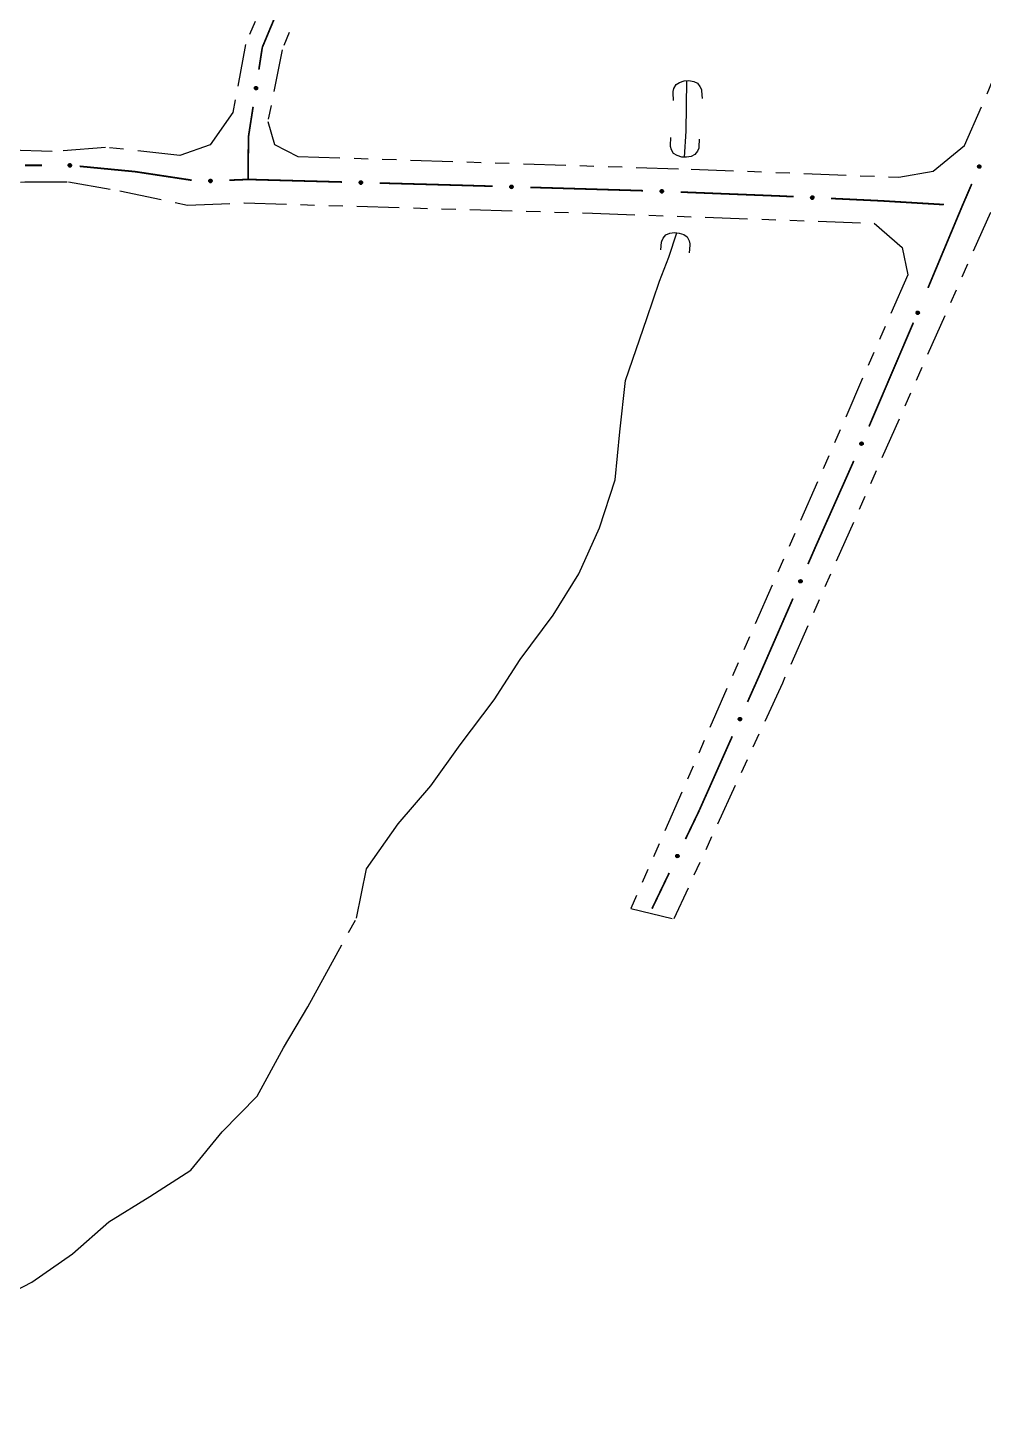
# Model space of a CAD drawing. Extents: x 203665 to 205970, y 4870865 to 4873745.
# Drawn here: x 203977.3 to 204078.9, y 4872263.5 to 4872410 of the extents above; entities that cross this region are included whole.
import ezdxf

# ---------------------------------------------------------------- set-up
doc = ezdxf.new("R2010")
doc.units = 0
doc.header["$LTSCALE"] = 1.5
doc.header["$MEASUREMENT"] = 0
doc.linetypes.add('TRACO_13', pattern=[8, 5, -1, 1, -1])
doc.linetypes.add('TRACO_25', pattern=[8, 3, -1, 1, -1, 1, -1])
for name, color, linetype in [('HD-CURSO-INTER', 170, 'CONTINUOUS'), ('SV-EIXO-RUA-N-PAV', 6, 'CONTINUOUS'), ('SV-PONTE-BUEIRO', 251, 'CONTINUOUS'), ('SV-RUA-NAO-PAV', 7, 'CONTINUOUS')]:
    doc.layers.add(name, color=color, linetype=linetype)

# ---------------------------------------------------------------- blocks, each defined once
blk = doc.blocks.new('COD119', base_point=(204046.339424, 4872388.196436))
at = {"layer": 'SV-PONTE-BUEIRO'}
blk.add_lwpolyline([(204044.829424, 4872386.196436), (204044.829424, 4872387.029769), (204044.829424, 4872387.154769), (204044.955258, 4872387.488102), (204045.206924, 4872387.863102), (204045.584424, 4872388.071436), (204046.087758, 4872388.196436), (204046.591091, 4872388.196436), (204047.094424, 4872388.071436), (204047.471924, 4872387.863102), (204047.723591, 4872387.488102), (204047.849424, 4872387.154769), (204047.849424, 4872387.029769), (204047.849424, 4872386.196436)], dxfattribs=at)

msp = doc.modelspace()

# ---------------------------------------------------------------- linework, layer by layer
at = {"layer": 'HD-CURSO-INTER', "linetype": 'TRACO_13'}
for points in [[(204047.363198, 4872404.348313, 6.159966), (204047.305257, 4872398.97767, 5.861793), (204047.106318, 4872396.227352, 5.732584)], [(203972.886031, 4872274.14768, 2.939699), (203977.774879, 4872276.647649, 2.939699), (203982.093554, 4872279.657718, 2.939699), (203985.952098, 4872283.057866, 2.939699), (203990.320889, 4872285.757894, 2.939699), (203994.669643, 4872288.557936, 2.939699), (203998.007944, 4872292.648203, 2.939699), (204001.726351, 4872296.418404, 2.999333), (204004.524275, 4872301.548833, 3.009272), (204007.112494, 4872305.929185, 3.049029), (204012.288688, 4872315.329966, 3.188176), (204013.366634, 4872320.580526, 3.188176), (204016.704662, 4872325.380878, 3.188176), (204020.172984, 4872329.401127, 3.188176), (204023.321189, 4872333.761438, 3.188176), (204026.929207, 4872338.561772, 3.188176), (204029.667462, 4872342.8321, 3.188176), (204033.17551, 4872347.562432, 3.217993), (204035.923719, 4872351.952775, 3.287567), (204038.111767, 4872356.823213, 3.317384), (204039.779739, 4872361.943717, 3.625496), (204040.257771, 4872367.034298, 3.814339), (204040.885655, 4872372.494914, 4.062817), (204043.156995, 4872379.08204, 4.301355), (204044.474824, 4872383.035525, 4.619406), (204045.482575, 4872385.593662, 5.156117), (204046.339424, 4872388.196436, 5.424473)]]:
    msp.add_polyline3d(points, dxfattribs=at)
at = {"layer": 'SV-EIXO-RUA-N-PAV', "const_width": 0.18}
for points in [[(204005.985293, 4872416.765796), (204002.51333, 4872408.462455)], [(204002.279052, 4872407.90217), (204001.912721, 4872405.537673)], [(204002.51333, 4872408.462455), (204002.279052, 4872407.90217)], [(204001.300309, 4872401.584832), (204000.841, 4872398.620201)], [(204000.841, 4872398.620201), (204000.803915, 4872398.380833)], [(204000.803915, 4872398.380833), (204000.778974, 4872394.623139)], [(203977.043702, 4872395.361795), (203978.879376, 4872395.361399)], [(203982.874496, 4872395.260379), (203987.851253, 4872394.778832)], [(203987.851253, 4872394.778832), (203988.778047, 4872394.689157)], [(203988.778047, 4872394.689157), (203994.778441, 4872393.780006)], [(204000.778974, 4872394.623139), (204000.773921, 4872393.861855)], [(203998.766497, 4872393.78156), (204000.764899, 4872393.861497)], [(204000.764899, 4872393.861497), (204000.773921, 4872393.861855)], [(204000.773921, 4872393.861855), (204010.761127, 4872393.587606)], [(204014.75962, 4872393.477807), (204022.756605, 4872393.258208)], [(204022.756605, 4872393.258208), (204023.369598, 4872393.241379)], [(204023.369598, 4872393.241379), (204026.754881, 4872393.140826)], [(204030.753118, 4872393.022066), (204042.747828, 4872392.665785)], [(204077.680657, 4872393.390977), (204076.888156, 4872391.554693)], [(204046.745189, 4872392.52185), (204056.737262, 4872392.123757)], [(204056.737262, 4872392.123757), (204057.237259, 4872392.103839)], [(204057.237259, 4872392.103839), (204058.735168, 4872392.03251)], [(204062.73064, 4872391.842249), (204067.724981, 4872391.604422)], [(204067.724981, 4872391.604422), (204068.095594, 4872391.586776)], [(204068.095594, 4872391.586776), (204074.712566, 4872391.188162)], [(204076.888156, 4872391.554693), (204076.678848, 4872391.069712)], [(204076.678848, 4872391.069712), (204073.024577, 4872382.331238)], [(204071.473244, 4872378.644346), (204066.758355, 4872367.60941)], [(204065.141752, 4872363.950723), (204061.478956, 4872355.729779)], [(204061.176024, 4872355.049865), (204060.273413, 4872352.982676)], [(204061.478956, 4872355.729779), (204061.176024, 4872355.049865)], [(204058.672795, 4872349.316885), (204055.471558, 4872341.985304)], [(204055.214431, 4872341.396422), (204053.849259, 4872338.329071)], [(204055.471558, 4872341.985304), (204055.214431, 4872341.396422)], [(204052.22281, 4872334.674668), (204048.969912, 4872327.365862)], [(204048.71179, 4872326.785898), (204047.25301, 4872323.753331)], [(204048.969912, 4872327.365862), (204048.71179, 4872326.785898)], [(204045.519046, 4872320.1487), (204043.785081, 4872316.544068)], [(204043.785081, 4872316.544068), (204043.692586, 4872316.351786)]]:
    msp.add_lwpolyline(points, dxfattribs=at)
at = {"layer": 'SV-EIXO-RUA-N-PAV'}
for points in [[(204001.737296, 4872403.686385), (204001.766733, 4872403.647328), (204001.784046, 4872403.60774), (204001.788983, 4872403.570566), (204001.78478, 4872403.536579), (204001.776564, 4872403.502293), (204001.760654, 4872403.469552), (204001.734946, 4872403.437126), (204001.695973, 4872403.407322), (204001.654254, 4872403.392251), (204001.618068, 4872403.385461), (204001.582376, 4872403.387804), (204001.549202, 4872403.396343), (204001.51574, 4872403.413994), (204001.483133, 4872403.440368), (204001.454112, 4872403.480281), (204001.437405, 4872403.519208), (204001.433574, 4872403.55529), (204001.436156, 4872403.591158), (204001.444964, 4872403.626061), (204001.460767, 4872403.658109), (204001.487379, 4872403.690891), (204001.527154, 4872403.719013), (204001.565789, 4872403.73612), (204001.601807, 4872403.740456), (204001.637062, 4872403.737119), (204001.671551, 4872403.729297), (204001.705128, 4872403.714674), (204001.737296, 4872403.686385)], [(203981.697326, 4872395.484876), (203981.734635, 4872395.5165), (203981.773167, 4872395.53605), (203981.809998, 4872395.543105), (203981.84417, 4872395.540854), (203981.87887, 4872395.534613), (203981.912467, 4872395.520602), (203981.946311, 4872395.496792), (203981.978297, 4872395.459588), (203981.99573, 4872395.4188), (203982.004579, 4872395.383061), (203982.004283, 4872395.347294), (203981.997655, 4872395.313686), (203981.981948, 4872395.279268), (203981.957483, 4872395.245206), (203981.919295, 4872395.213949), (203981.881388, 4872395.195042), (203981.845585, 4872395.189153), (203981.809628, 4872395.189678), (203981.774278, 4872395.196474), (203981.741378, 4872395.210417), (203981.707127, 4872395.235111), (203981.676776, 4872395.273211), (203981.657486, 4872395.310804), (203981.651096, 4872395.346515), (203981.65241, 4872395.381903), (203981.658247, 4872395.416783), (203981.670925, 4872395.451142), (203981.697326, 4872395.484876)], [(204078.631162, 4872395.315562), (204078.649853, 4872395.270366), (204078.656675, 4872395.2277), (204078.652123, 4872395.190477), (204078.639523, 4872395.158633), (204078.622964, 4872395.127506), (204078.599345, 4872395.099808), (204078.566321, 4872395.074873), (204078.521115, 4872395.055805), (204078.476949, 4872395.051689), (204078.440217, 4872395.054199), (204078.406255, 4872395.065426), (204078.376287, 4872395.082019), (204078.348327, 4872395.107504), (204078.323384, 4872395.141217), (204078.305311, 4872395.187138), (204078.29891, 4872395.229012), (204078.304258, 4872395.264901), (204078.315761, 4872395.298972), (204078.333047, 4872395.330547), (204078.356389, 4872395.357602), (204078.390378, 4872395.382655), (204078.435938, 4872395.399893), (204078.477629, 4872395.406754), (204078.513583, 4872395.401911), (204078.546872, 4872395.389831), (204078.578293, 4872395.373602), (204078.607125, 4872395.351019), (204078.631162, 4872395.315562)], [(203996.62013, 4872393.805873), (203996.652791, 4872393.842277), (203996.688306, 4872393.866886), (203996.723834, 4872393.878886), (203996.757995, 4872393.881303), (203996.793222, 4872393.87984), (203996.828412, 4872393.870529), (203996.86518, 4872393.851544), (203996.901929, 4872393.819036), (203996.924747, 4872393.780998), (203996.938375, 4872393.746795), (203996.942947, 4872393.71132), (203996.940952, 4872393.677123), (203996.930072, 4872393.640889), (203996.910468, 4872393.603816), (203996.876886, 4872393.567655), (203996.841903, 4872393.543767), (203996.807233, 4872393.533063), (203996.771539, 4872393.528693), (203996.735593, 4872393.530618), (203996.701103, 4872393.539957), (203996.663811, 4872393.559762), (203996.628559, 4872393.59338), (203996.604336, 4872393.627999), (203996.593148, 4872393.66251), (203996.589637, 4872393.697748), (203996.590675, 4872393.733097), (203996.598562, 4872393.768861), (203996.62013, 4872393.805873)], [(204012.619769, 4872393.646689), (204012.654809, 4872393.68081), (204012.691901, 4872393.70297), (204012.728157, 4872393.712549), (204012.762403, 4872393.712659), (204012.797451, 4872393.708825), (204012.831934, 4872393.697164), (204012.86734, 4872393.675744), (204012.901814, 4872393.640835), (204012.922018, 4872393.601345), (204012.93331, 4872393.566302), (204012.935481, 4872393.530599), (204012.931187, 4872393.496614), (204012.917889, 4872393.461196), (204012.895832, 4872393.425528), (204012.85989, 4872393.391712), (204012.823377, 4872393.370236), (204012.788065, 4872393.361892), (204012.752157, 4872393.359937), (204012.716423, 4872393.36428), (204012.68264, 4872393.375921), (204012.646768, 4872393.398194), (204012.613861, 4872393.434111), (204012.592026, 4872393.470284), (204012.583189, 4872393.50547), (204012.58206, 4872393.540864), (204012.585477, 4872393.576064), (204012.595756, 4872393.611215), (204012.619769, 4872393.646689)], [(204028.613651, 4872393.195744), (204028.648767, 4872393.229786), (204028.685909, 4872393.251863), (204028.722187, 4872393.26136), (204028.756433, 4872393.261393), (204028.791472, 4872393.257481), (204028.825929, 4872393.245743), (204028.861286, 4872393.224244), (204028.895682, 4872393.189257), (204028.915797, 4872393.149722), (204028.927011, 4872393.114654), (204028.929102, 4872393.078946), (204028.924731, 4872393.044971), (204028.911355, 4872393.009583), (204028.889217, 4872392.973964), (204028.8532, 4872392.940229), (204028.816639, 4872392.918835), (204028.781308, 4872392.91057), (204028.745396, 4872392.908695), (204028.709672, 4872392.913118), (204028.675915, 4872392.924835), (204028.640093, 4872392.947189), (204028.607267, 4872392.983179), (204028.585513, 4872393.019401), (204028.576754, 4872393.054607), (204028.575705, 4872393.090004), (204028.579201, 4872393.125195), (204028.589558, 4872393.160323), (204028.613651, 4872393.195744)], [(204044.60759, 4872392.717181), (204044.643049, 4872392.750866), (204044.680412, 4872392.772566), (204044.716785, 4872392.781695), (204044.751029, 4872392.781382), (204044.786027, 4872392.777115), (204044.820363, 4872392.765029), (204044.855501, 4872392.743173), (204044.889542, 4872392.70784), (204044.909255, 4872392.668103), (204044.920113, 4872392.632923), (204044.921843, 4872392.597196), (204044.917128, 4872392.563267), (204044.903394, 4872392.528016), (204044.880897, 4872392.492623), (204044.84454, 4872392.459254), (204044.807764, 4872392.438231), (204044.772351, 4872392.430325), (204044.736422, 4872392.428814), (204044.700745, 4872392.433598), (204044.667108, 4872392.445657), (204044.631514, 4872392.468372), (204044.599054, 4872392.504693), (204044.577668, 4872392.541133), (204044.569266, 4872392.576425), (204044.568575, 4872392.611831), (204044.572428, 4872392.646985), (204044.58314, 4872392.682007), (204044.60759, 4872392.717181)], [(204060.594622, 4872392.05417), (204060.630342, 4872392.087578), (204060.667873, 4872392.108987), (204060.704315, 4872392.117834), (204060.738556, 4872392.117255), (204060.77352, 4872392.112717), (204060.807761, 4872392.100364), (204060.842728, 4872392.078236), (204060.876493, 4872392.042639), (204060.895898, 4872392.002751), (204060.906482, 4872391.967488), (204060.907934, 4872391.931748), (204060.902956, 4872391.897857), (204060.888949, 4872391.862713), (204060.866178, 4872391.827496), (204060.829563, 4872391.794411), (204060.792625, 4872391.773674), (204060.757151, 4872391.766043), (204060.721212, 4872391.764811), (204060.685573, 4872391.769872), (204060.652031, 4872391.782191), (204060.616614, 4872391.805182), (204060.584437, 4872391.841754), (204060.563334, 4872391.878359), (204060.555207, 4872391.913715), (204060.554791, 4872391.949125), (204060.558916, 4872391.984249), (204060.5699, 4872392.019186), (204060.594622, 4872392.05417)], [(204072.079545, 4872379.783189), (204072.0984, 4872379.738061), (204072.105377, 4872379.69542), (204072.10096, 4872379.658181), (204072.088477, 4872379.626291), (204072.072031, 4872379.595105), (204072.048513, 4872379.567321), (204072.01558, 4872379.542265), (204071.970443, 4872379.523033), (204071.926292, 4872379.518756), (204071.889551, 4872379.521133), (204071.855549, 4872379.532236), (204071.825521, 4872379.54872), (204071.797468, 4872379.574103), (204071.772403, 4872379.607726), (204071.754163, 4872379.65358), (204071.747609, 4872379.695431), (204071.752827, 4872379.731338), (204071.764205, 4872379.765451), (204071.781377, 4872379.797089), (204071.80462, 4872379.824229), (204071.838518, 4872379.849405), (204071.884015, 4872379.866809), (204071.925681, 4872379.873822), (204071.961652, 4872379.869109), (204071.994984, 4872379.857151), (204072.026465, 4872379.841036), (204072.055378, 4872379.818558), (204072.079545, 4872379.783189)], [(204066.114734, 4872365.864042), (204066.132894, 4872365.81863), (204066.139216, 4872365.775888), (204066.134228, 4872365.73872), (204066.121256, 4872365.707026), (204066.104334, 4872365.676096), (204066.080392, 4872365.648676), (204066.047078, 4872365.624129), (204066.001652, 4872365.605592), (204065.95744, 4872365.601994), (204065.92074, 4872365.604934), (204065.886912, 4872365.616558), (204065.857141, 4872365.633501), (204065.829481, 4872365.659312), (204065.804935, 4872365.693315), (204065.787401, 4872365.739444), (204065.78149, 4872365.78139), (204065.787259, 4872365.817214), (204065.799159, 4872365.851148), (204065.816814, 4872365.882518), (204065.840471, 4872365.909298), (204065.874752, 4872365.933951), (204065.92051, 4872365.950654), (204065.96228, 4872365.957027), (204065.998174, 4872365.951763), (204066.031319, 4872365.939294), (204066.062548, 4872365.922698), (204066.091113, 4872365.899779), (204066.114734, 4872365.864042)], [(204059.631482, 4872351.237407), (204059.64998, 4872351.192132), (204059.656621, 4872351.149438), (204059.65191, 4872351.112234), (204059.639175, 4872351.080444), (204059.622483, 4872351.049388), (204059.598747, 4872351.021791), (204059.565617, 4872350.996996), (204059.52033, 4872350.978121), (204059.476147, 4872350.974193), (204059.439426, 4872350.97686), (204059.405512, 4872350.98823), (204059.375615, 4872351.004951), (204059.347764, 4872351.030555), (204059.322964, 4872351.064374), (204059.305087, 4872351.110371), (204059.298864, 4872351.152273), (204059.304365, 4872351.188138), (204059.316012, 4872351.22216), (204059.333433, 4872351.253661), (204059.356889, 4872351.280617), (204059.390985, 4872351.305524), (204059.436618, 4872351.322568), (204059.478338, 4872351.329252), (204059.514271, 4872351.324256), (204059.547508, 4872351.312035), (204059.57886, 4872351.295672), (204059.607595, 4872351.272966), (204059.631482, 4872351.237407)], [(204053.195026, 4872336.588376), (204053.213205, 4872336.542972), (204053.219544, 4872336.500232), (204053.214571, 4872336.463062), (204053.201611, 4872336.431363), (204053.184701, 4872336.400426), (204053.16077, 4872336.372997), (204053.127466, 4872336.348436), (204053.082048, 4872336.329881), (204053.037837, 4872336.326265), (204053.001136, 4872336.329191), (204052.967304, 4872336.340801), (204052.937525, 4872336.357732), (204052.909855, 4872336.383532), (204052.885296, 4872336.417525), (204052.867743, 4872336.463647), (204052.861816, 4872336.505591), (204052.86757, 4872336.541417), (204052.879457, 4872336.575356), (204052.8971, 4872336.606733), (204052.920746, 4872336.633523), (204052.955016, 4872336.658189), (204053.000768, 4872336.67491), (204053.042535, 4872336.6813), (204053.078432, 4872336.67605), (204053.111581, 4872336.663595), (204053.142817, 4872336.647011), (204053.171391, 4872336.624103), (204053.195026, 4872336.588376)], [(204046.547512, 4872322.032775), (204046.564338, 4872321.986852), (204046.569408, 4872321.943943), (204046.563337, 4872321.906938), (204046.549444, 4872321.875636), (204046.531625, 4872321.845213), (204046.506893, 4872321.818505), (204046.472876, 4872321.794941), (204046.426927, 4872321.777739), (204046.38263, 4872321.775434), (204046.346031, 4872321.779446), (204046.312558, 4872321.792053), (204046.283294, 4872321.809858), (204046.2564, 4872321.836466), (204046.232857, 4872321.871172), (204046.216678, 4872321.917794), (204046.211996, 4872321.959895), (204046.218809, 4872321.995534), (204046.231696, 4872322.029106), (204046.25026, 4872322.059947), (204046.274689, 4872322.086025), (204046.309675, 4872322.109666), (204046.355902, 4872322.125025), (204046.39784, 4872322.130174), (204046.433565, 4872322.123864), (204046.466332, 4872322.110432), (204046.497062, 4872322.092931), (204046.524946, 4872322.069187), (204046.547512, 4872322.032775)]]:
    msp.add_lwpolyline(points, close=True, dxfattribs=at)
for points in [[(204001.444964, 4872403.626061), (204001.437405, 4872403.519208)], [(204001.452829, 4872403.637699), (204001.446258, 4872403.50616)], [(204001.460767, 4872403.658109), (204001.454112, 4872403.480281)], [(204001.475581, 4872403.668694), (204001.469352, 4872403.468062)], [(204001.487379, 4872403.690891), (204001.483133, 4872403.440368)], [(204001.508191, 4872403.700923), (204001.499397, 4872403.430268)], [(204001.527154, 4872403.719013), (204001.51574, 4872403.413994)], [(204001.545149, 4872403.725575), (204001.532159, 4872403.410003)], [(204001.565789, 4872403.73612), (204001.549202, 4872403.396343)], [(204001.582506, 4872403.734976), (204001.565755, 4872403.395132)], [(204001.601807, 4872403.740456), (204001.582376, 4872403.387804)], [(204001.61861, 4872403.736287), (204001.597909, 4872403.38877)], [(204001.637062, 4872403.737119), (204001.618068, 4872403.385461)], [(204001.654809, 4872403.729297), (204001.638685, 4872403.393499)], [(204001.671551, 4872403.729297), (204001.654254, 4872403.392251)], [(204001.687475, 4872403.717332), (204001.676251, 4872403.404249)], [(204001.705128, 4872403.714674), (204001.695973, 4872403.407322)], [(204001.719306, 4872403.699974), (204001.71414, 4872403.425995)], [(204001.737296, 4872403.686385), (204001.734946, 4872403.437126)], [(204001.752466, 4872403.664459), (204001.748516, 4872403.460712)], [(204001.766733, 4872403.647328), (204001.760654, 4872403.469552)], [(204001.7767, 4872403.624803), (204001.768989, 4872403.494822)], [(204001.784046, 4872403.60774), (204001.776564, 4872403.502293)], [(203981.651096, 4872395.346515), (203982.004283, 4872395.347294)], [(203981.65241, 4872395.381903), (203982.004579, 4872395.383061)], [(203981.654297, 4872395.363529), (203982.002429, 4872395.362746)], [(203981.657486, 4872395.310804), (203981.997655, 4872395.313686)], [(203981.657672, 4872395.32756), (203981.997917, 4872395.330281)], [(203981.658247, 4872395.416783), (203981.99573, 4872395.4188)], [(203981.659204, 4872395.400069), (203981.995375, 4872395.403184)], [(203981.669195, 4872395.290801), (203981.984993, 4872395.295888)], [(203981.66928, 4872395.433366), (203981.982493, 4872395.440074)], [(203981.670925, 4872395.451142), (203981.978297, 4872395.459588)], [(203981.676776, 4872395.273211), (203981.981948, 4872395.279268)], [(203981.684789, 4872395.466138), (203981.958615, 4872395.476657)], [(203981.695921, 4872395.255314), (203981.966636, 4872395.262021)], [(203981.697326, 4872395.484876), (203981.946311, 4872395.496792)], [(203981.707127, 4872395.235111), (203981.957483, 4872395.245206)], [(203981.718349, 4872395.501276), (203981.921988, 4872395.50899)], [(203981.729963, 4872395.224602), (203981.930623, 4872395.229863)], [(203981.734635, 4872395.5165), (203981.912467, 4872395.520602)], [(203981.741378, 4872395.210417), (203981.919295, 4872395.213949)], [(203981.756553, 4872395.527739), (203981.886762, 4872395.527478)], [(203981.762209, 4872395.20366), (203981.893909, 4872395.204626)], [(203981.773167, 4872395.53605), (203981.87887, 4872395.534613)], [(203981.774278, 4872395.196474), (203981.881388, 4872395.195042)], [(204078.333047, 4872395.330547), (204078.29891, 4872395.229012)], [(204078.343582, 4872395.339838), (204078.304203, 4872395.21416)], [(204078.356389, 4872395.357602), (204078.305311, 4872395.187138)], [(204078.373386, 4872395.36413), (204078.316995, 4872395.171485)], [(204078.390378, 4872395.382655), (204078.323384, 4872395.141217)], [(204078.413041, 4872395.387142), (204078.336592, 4872395.127359)], [(204078.435938, 4872395.399893), (204078.348327, 4872395.107504)], [(204078.455004, 4872395.401727), (204078.363218, 4872395.09952)], [(204078.477629, 4872395.406754), (204078.376287, 4872395.082019)], [(204078.493525, 4872395.401451), (204078.392007, 4872395.076692)], [(204078.513583, 4872395.401911), (204078.406255, 4872395.065426)], [(204078.528802, 4872395.393657), (204078.421534, 4872395.062462)], [(204078.546872, 4872395.389831), (204078.440217, 4872395.054199)], [(204078.562088, 4872395.377805), (204078.462191, 4872395.056805)], [(204078.578293, 4872395.373602), (204078.476949, 4872395.051689)], [(204078.590705, 4872395.358024), (204078.501253, 4872395.057781)], [(204078.607125, 4872395.351019), (204078.521115, 4872395.055805)], [(204078.617159, 4872395.333231), (204078.543388, 4872395.06932)], [(204078.631162, 4872395.315562), (204078.566321, 4872395.074873)], [(204078.640343, 4872395.290529), (204078.585377, 4872395.094297)], [(204078.649853, 4872395.270366), (204078.599345, 4872395.099808)], [(204078.653847, 4872395.246061), (204078.613757, 4872395.122176)], [(204078.656675, 4872395.2277), (204078.622964, 4872395.127506)], [(203996.589637, 4872393.697748), (203996.938375, 4872393.746795)], [(203996.590675, 4872393.733097), (203996.924747, 4872393.780998)], [(203996.593148, 4872393.66251), (203996.942947, 4872393.71132)], [(203996.593897, 4872393.716669), (203996.926519, 4872393.76548)], [(203996.594006, 4872393.679801), (203996.939008, 4872393.726376)], [(203996.598562, 4872393.768861), (203996.901929, 4872393.819036)], [(203996.59935, 4872393.751027), (203996.90874, 4872393.800274)], [(203996.602241, 4872393.644625), (203996.938954, 4872393.6936)], [(203996.604336, 4872393.627999), (203996.940952, 4872393.677123)], [(203996.610258, 4872393.785604), (203996.880108, 4872393.83327)], [(203996.618657, 4872393.609776), (203996.930828, 4872393.657769)], [(203996.62013, 4872393.805873), (203996.86518, 4872393.851544)], [(203996.628559, 4872393.59338), (203996.930072, 4872393.640889)], [(203996.638726, 4872393.82498), (203996.839423, 4872393.86032)], [(203996.649961, 4872393.578253), (203996.917248, 4872393.621719)], [(203996.652791, 4872393.842277), (203996.828412, 4872393.870529)], [(203996.663811, 4872393.559762), (203996.910468, 4872393.603816)], [(203996.672976, 4872393.856393), (203996.802011, 4872393.873845)], [(203996.687864, 4872393.552457), (203996.885944, 4872393.584961)], [(203996.688306, 4872393.866886), (203996.793222, 4872393.87984)], [(203996.701103, 4872393.539957), (203996.876886, 4872393.567655)], [(203996.722659, 4872393.536096), (203996.853003, 4872393.554966)], [(203996.735593, 4872393.530618), (203996.841903, 4872393.543767)], [(204012.58206, 4872393.540864), (204012.93331, 4872393.566302)], [(204012.583189, 4872393.50547), (204012.935481, 4872393.530599)], [(204012.585209, 4872393.522665), (204012.932566, 4872393.545887)], [(204012.585477, 4872393.576064), (204012.922018, 4872393.601345)], [(204012.587584, 4872393.559455), (204012.92274, 4872393.585743)], [(204012.591055, 4872393.487013), (204012.930303, 4872393.513188)], [(204012.592026, 4872393.470284), (204012.931187, 4872393.496614)], [(204012.595341, 4872393.593368), (204012.907346, 4872393.621657)], [(204012.595756, 4872393.611215), (204012.901814, 4872393.640835)], [(204012.605086, 4872393.451137), (204012.919781, 4872393.477986)], [(204012.608553, 4872393.627131), (204012.881002, 4872393.656506)], [(204012.613861, 4872393.434111), (204012.917889, 4872393.461196)], [(204012.619769, 4872393.646689), (204012.86734, 4872393.675744)], [(204012.634195, 4872393.417577), (204012.903803, 4872393.442934)], [(204012.63961, 4872393.6645), (204012.842233, 4872393.686236)], [(204012.646768, 4872393.398194), (204012.895832, 4872393.425528)], [(204012.654809, 4872393.68081), (204012.831934, 4872393.697164)], [(204012.670274, 4872393.389285), (204012.870093, 4872393.408369)], [(204012.675899, 4872393.693534), (204012.805816, 4872393.702252)], [(204012.68264, 4872393.375921), (204012.85989, 4872393.391712)], [(204012.691901, 4872393.70297), (204012.797451, 4872393.708825)], [(204012.703887, 4872393.370617), (204012.835207, 4872393.380661)], [(204012.716423, 4872393.36428), (204012.823377, 4872393.370236)], [(204028.575705, 4872393.090004), (204028.927011, 4872393.114654)], [(204028.576754, 4872393.054607), (204028.929102, 4872393.078946)], [(204028.578813, 4872393.071797), (204028.926221, 4872393.094241)], [(204028.579201, 4872393.125195), (204028.915797, 4872393.149722)], [(204028.581271, 4872393.108582), (204028.916485, 4872393.134118)], [(204028.584579, 4872393.036132), (204028.923885, 4872393.061547)], [(204028.585513, 4872393.019401), (204028.924731, 4872393.044971)], [(204028.589103, 4872393.142477), (204028.901171, 4872393.170066)], [(204028.589558, 4872393.160323), (204028.895682, 4872393.189257)], [(204028.598529, 4872393.000225), (204028.913284, 4872393.026369)], [(204028.602392, 4872393.176211), (204028.874906, 4872393.204975)], [(204028.607267, 4872392.983179), (204028.911355, 4872393.009583)], [(204028.613651, 4872393.195744), (204028.861286, 4872393.224244)], [(204028.627563, 4872392.966599), (204028.897228, 4872392.991352)], [(204028.633532, 4872393.213509), (204028.836203, 4872393.234792)], [(204028.640093, 4872392.947189), (204028.889217, 4872392.973964)], [(204028.648767, 4872393.229786), (204028.825929, 4872393.245743)], [(204028.663579, 4872392.938227), (204028.863441, 4872392.956863)], [(204028.669885, 4872393.242462), (204028.799822, 4872393.250889)], [(204028.675915, 4872392.924835), (204028.8532, 4872392.940229)], [(204028.685909, 4872393.251863), (204028.791472, 4872393.257481)], [(204028.69715, 4872392.919483), (204028.828492, 4872392.929233)], [(204028.709672, 4872392.913118), (204028.816639, 4872392.918835)], [(204044.58314, 4872392.682007), (204044.889542, 4872392.70784)], [(204044.596134, 4872392.697764), (204044.868925, 4872392.723767)], [(204044.60759, 4872392.717181), (204044.855501, 4872392.743173)], [(204044.62765, 4872392.734745), (204044.830526, 4872392.753974)], [(204044.643049, 4872392.750866), (204044.820363, 4872392.765029)], [(204044.664295, 4872392.763328), (204044.794311, 4872392.770439)], [(204044.680412, 4872392.772566), (204044.786027, 4872392.777115)], [(204044.568575, 4872392.611831), (204044.920113, 4872392.632923)], [(204044.569266, 4872392.576425), (204044.921843, 4872392.597196)], [(204044.571499, 4872392.593594), (204044.919117, 4872392.612519)], [(204044.572428, 4872392.646985), (204044.909255, 4872392.668103)], [(204044.574329, 4872392.630352), (204044.909785, 4872392.652493)], [(204044.576904, 4872392.557872), (204044.91645, 4872392.57985)], [(204044.577668, 4872392.541133), (204044.917128, 4872392.563267)], [(204044.582505, 4872392.664167), (204044.894836, 4872392.688594)], [(204044.59049, 4872392.521826), (204044.905493, 4872392.544781)], [(204044.599054, 4872392.504693), (204044.903394, 4872392.528016)], [(204044.619182, 4872392.487908), (204044.889083, 4872392.509929)], [(204044.631514, 4872392.468372), (204044.880897, 4872392.492623)], [(204044.654908, 4872392.459172), (204044.854948, 4872392.475784)], [(204044.667108, 4872392.445657), (204044.84454, 4872392.459254)], [(204044.688288, 4872392.44009), (204044.819722, 4872392.448509)], [(204044.700745, 4872392.433598), (204044.807764, 4872392.438231)], [(204060.554791, 4872391.949125), (204060.906482, 4872391.967488)], [(204060.555207, 4872391.913715), (204060.907934, 4872391.931748)], [(204060.557573, 4872391.930866), (204060.905327, 4872391.947092)], [(204060.558916, 4872391.984249), (204060.895898, 4872392.002751)], [(204060.560689, 4872391.967601), (204060.896306, 4872391.987137)], [(204060.562701, 4872391.895104), (204060.902407, 4872391.914445)], [(204060.563334, 4872391.878359), (204060.902956, 4872391.897857)], [(204060.569126, 4872392.001351), (204060.881638, 4872392.023354)], [(204060.5699, 4872392.019186), (204060.876493, 4872392.042639)], [(204060.576006, 4872391.858952), (204060.891178, 4872391.879462)], [(204060.583016, 4872392.034842), (204060.856001, 4872392.058726)], [(204060.584437, 4872391.841754), (204060.888949, 4872391.862713)], [(204060.594622, 4872392.05417), (204060.842728, 4872392.078236)], [(204060.604434, 4872391.824813), (204060.874498, 4872391.844738)], [(204060.614818, 4872392.071577), (204060.817837, 4872392.089231)], [(204060.616614, 4872391.805182), (204060.866178, 4872391.827496)], [(204060.630342, 4872392.087578), (204060.807761, 4872392.100364)], [(204060.639936, 4872391.795801), (204060.840099, 4872391.810859)], [(204060.651684, 4872392.099875), (204060.781751, 4872392.105976)], [(204060.652031, 4872391.782191), (204060.829563, 4872391.794411)], [(204060.667873, 4872392.108987), (204060.77352, 4872392.112717)], [(204060.673167, 4872391.77646), (204060.804662, 4872391.783859)], [(204060.685573, 4872391.769872), (204060.792625, 4872391.773674)], [(204071.781377, 4872379.797089), (204071.747609, 4872379.695431)], [(204071.791877, 4872379.806418), (204071.752957, 4872379.680598)], [(204071.80462, 4872379.824229), (204071.754163, 4872379.65358)], [(204071.821593, 4872379.830818), (204071.765904, 4872379.637969)], [(204071.838518, 4872379.849405), (204071.772403, 4872379.607726)], [(204071.861164, 4872379.853975), (204071.785661, 4872379.593915)], [(204071.884015, 4872379.866809), (204071.797468, 4872379.574103)], [(204071.903074, 4872379.868713), (204071.812388, 4872379.566173)], [(204071.925681, 4872379.873822), (204071.825521, 4872379.54872)], [(204071.941596, 4872379.868576), (204071.84126, 4872379.54345)], [(204071.961652, 4872379.869109), (204071.855549, 4872379.532236)], [(204071.976901, 4872379.860911), (204071.870838, 4872379.529328)], [(204071.994984, 4872379.857151), (204071.889551, 4872379.521133)], [(204072.010244, 4872379.84518), (204071.911516, 4872379.523819)], [(204072.026465, 4872379.841036), (204071.926292, 4872379.518756)], [(204072.038933, 4872379.825503), (204071.950574, 4872379.524937)], [(204072.055378, 4872379.818558), (204071.970443, 4872379.523033)], [(204072.065477, 4872379.800807), (204071.992666, 4872379.536629)], [(204072.079545, 4872379.783189), (204072.01558, 4872379.542265)], [(204072.088816, 4872379.75819), (204072.034565, 4872379.561759)], [(204072.0984, 4872379.738061), (204072.048513, 4872379.567321)], [(204072.102482, 4872379.713771), (204072.062843, 4872379.589741)], [(204072.105377, 4872379.69542), (204072.072031, 4872379.595105)], [(204065.816814, 4872365.882518), (204065.78149, 4872365.78139)], [(204065.827457, 4872365.891685), (204065.78661, 4872365.766477)], [(204065.840471, 4872365.909298), (204065.787401, 4872365.739444)], [(204065.857544, 4872365.915626), (204065.798901, 4872365.723655)], [(204065.874752, 4872365.933951), (204065.804935, 4872365.693315)], [(204065.897466, 4872365.938172), (204065.81798, 4872365.679302)], [(204065.92051, 4872365.950654), (204065.829481, 4872365.659312)], [(204065.939597, 4872365.952266), (204065.844277, 4872365.651153)], [(204065.96228, 4872365.957027), (204065.857141, 4872365.633501)], [(204065.978112, 4872365.951537), (204065.872797, 4872365.62799)], [(204065.998174, 4872365.951763), (204065.886912, 4872365.616558)], [(204066.013295, 4872365.943331), (204065.902155, 4872365.613416)], [(204066.031319, 4872365.939294), (204065.92074, 4872365.604934)], [(204066.046393, 4872365.927091), (204065.942744, 4872365.607282)], [(204066.062548, 4872365.922698), (204065.95744, 4872365.601994)], [(204066.074776, 4872365.906975), (204065.981814, 4872365.607801)], [(204066.091113, 4872365.899779), (204066.001652, 4872365.605592)], [(204066.100939, 4872365.881874), (204066.024081, 4872365.618846)], [(204066.114734, 4872365.864042), (204066.047078, 4872365.624129)], [(204066.123621, 4872365.838904), (204066.06636, 4872365.643329)], [(204066.132894, 4872365.81863), (204066.080392, 4872365.648676)], [(204066.136603, 4872365.79428), (204066.095064, 4872365.670874)], [(204066.139216, 4872365.775888), (204066.104334, 4872365.676096)], [(204059.333433, 4872351.253661), (204059.298864, 4872351.152273)], [(204059.344007, 4872351.262907), (204059.304094, 4872351.137398)], [(204059.356889, 4872351.280617), (204059.305087, 4872351.110371)], [(204059.373914, 4872351.287072), (204059.316704, 4872351.094668)], [(204059.390985, 4872351.305524), (204059.322964, 4872351.064374)], [(204059.413667, 4872351.309915), (204059.336113, 4872351.050459)], [(204059.436618, 4872351.322568), (204059.347764, 4872351.030555)], [(204059.455692, 4872351.324322), (204059.36262, 4872351.022507)], [(204059.478338, 4872351.329252), (204059.375615, 4872351.004951)], [(204059.494211, 4872351.323881), (204059.391312, 4872350.999557)], [(204059.514271, 4872351.324256), (204059.405512, 4872350.98823)], [(204059.529455, 4872351.315937), (204059.420778, 4872350.985202)], [(204059.547508, 4872351.312035), (204059.439426, 4872350.97686)], [(204059.562672, 4872351.299944), (204059.461411, 4872350.979372)], [(204059.57886, 4872351.295672), (204059.476147, 4872350.974193)], [(204059.591205, 4872351.280041), (204059.500476, 4872350.980181)], [(204059.607595, 4872351.272966), (204059.52033, 4872350.978121)], [(204059.617554, 4872351.255136), (204059.54266, 4872350.991541)], [(204059.631482, 4872351.237407), (204059.565617, 4872350.996996)], [(204059.640556, 4872351.212336), (204059.584755, 4872351.01634)], [(204059.64998, 4872351.192132), (204059.598747, 4872351.021791)], [(204059.653871, 4872351.16781), (204059.613253, 4872351.044097)], [(204059.656621, 4872351.149438), (204059.622483, 4872351.049388)], [(204052.8971, 4872336.606733), (204052.861816, 4872336.505591)], [(204052.907739, 4872336.615904), (204052.866941, 4872336.49068)], [(204052.920746, 4872336.633523), (204052.867743, 4872336.463647)], [(204052.937816, 4872336.639857), (204052.879249, 4872336.447863)], [(204052.955016, 4872336.658189), (204052.885296, 4872336.417525)], [(204052.977729, 4872336.66242), (204052.898346, 4872336.403518)], [(204053.000768, 4872336.67491), (204052.909855, 4872336.383532)], [(204053.019854, 4872336.67653), (204052.924655, 4872336.375379)], [(204053.042535, 4872336.6813), (204052.937525, 4872336.357732)], [(204053.058369, 4872336.675817), (204052.953184, 4872336.352227)], [(204053.078432, 4872336.67605), (204052.967304, 4872336.340801)], [(204053.093556, 4872336.667624), (204052.982548, 4872336.337665)], [(204053.111581, 4872336.663595), (204053.001136, 4872336.329191)], [(204053.12666, 4872336.651397), (204053.023139, 4872336.331548)], [(204053.142817, 4872336.647011), (204053.037837, 4872336.326265)], [(204053.155052, 4872336.631293), (204053.062209, 4872336.332082)], [(204053.171391, 4872336.624103), (204053.082048, 4872336.329881)], [(204053.181224, 4872336.606203), (204053.104471, 4872336.343143)], [(204053.195026, 4872336.588376), (204053.127466, 4872336.348436)], [(204053.203923, 4872336.563242), (204053.146741, 4872336.367644)], [(204053.213205, 4872336.542972), (204053.16077, 4872336.372997)], [(204053.216923, 4872336.518623), (204053.175434, 4872336.3952)], [(204053.219544, 4872336.500232), (204053.184701, 4872336.400426)], [(204046.25026, 4872322.059947), (204046.211996, 4872321.959895)], [(204046.274689, 4872322.086025), (204046.216678, 4872321.917794)], [(204046.261166, 4872322.0688), (204046.216678, 4872321.944838)], [(204046.291939, 4872322.091851), (204046.227712, 4872321.901675)], [(204046.309675, 4872322.109666), (204046.232857, 4872321.871172)], [(204046.332503, 4872322.113222), (204046.245487, 4872321.856785)], [(204046.355902, 4872322.125025), (204046.2564, 4872321.836466)], [(204046.375027, 4872322.126078), (204046.270951, 4872321.827879)], [(204046.39784, 4872322.130174), (204046.283294, 4872321.809858)], [(204046.413505, 4872322.124225), (204046.298782, 4872321.803892)], [(204046.433565, 4872322.123864), (204046.312558, 4872321.792053)], [(204046.448433, 4872322.114994), (204046.327702, 4872321.788467)], [(204046.466332, 4872322.110432), (204046.346031, 4872321.779446)], [(204046.481042, 4872322.097794), (204046.368094, 4872321.78115)], [(204046.497062, 4872322.092931), (204046.38263, 4872321.775434)], [(204046.508826, 4872322.076858), (204046.407163, 4872321.780527)], [(204046.524946, 4872322.069187), (204046.426927, 4872321.777739)], [(204046.534244, 4872322.051003), (204046.449734, 4872321.790332)], [(204046.547512, 4872322.032775), (204046.472876, 4872321.794941)], [(204046.555661, 4872322.007388), (204046.492711, 4872321.81357)], [(204046.564338, 4872321.986852), (204046.506893, 4872321.818505)], [(204046.567334, 4872321.962404), (204046.522208, 4872321.840264)], [(204046.569408, 4872321.943943), (204046.531625, 4872321.845213)]]:
    msp.add_lwpolyline(points, dxfattribs=at)
at = {"layer": 'SV-RUA-NAO-PAV', "linetype": 'TRACO_25'}
for points in [[(204076.894142, 4872397.461385, 8.326689), (204090.302377, 4872428.128262, 8.445958), (204104.488112, 4872463.90161, 8.525471), (204103.767436, 4872465.741881, 8.545349), (204101.387037, 4872467.032198, 8.545349), (204038.658441, 4872469.906807, 8.923035), (204036.728683, 4872469.476886, 8.923035), (204035.099502, 4872467.506759, 8.923035), (204021.859728, 4872442.184607, 8.416141), (204008.429578, 4872417.862587, 7.899308), (204004.383661, 4872407.621628, 7.481865), (204002.866629, 4872400.030816, 7.223449), (204003.557543, 4872397.570473, 7.21351), (204006.037927, 4872396.310152, 7.173754), (204047.846775, 4872394.957148, 6.925276), (204069.91622, 4872394.105546, 7.819795), (204073.575829, 4872394.745374, 8.31675)], [(203930.623856, 4872467.033801, 9.062181), (203933.393557, 4872467.523672, 9.022426), (203991.040973, 4872468.259844, 9.380233), (204021.089751, 4872468.317809, 8.664618), (204024.800802, 4872465.187179, 8.674557), (204025.622856, 4872459.736467, 8.773948), (204023.405311, 4872453.555872, 8.813704), (204016.920423, 4872440.884786, 8.436019), (204005.05931, 4872418.912943, 8.257115), (204000.483048, 4872408.214582, 7.640891), (203999.151557, 4872400.965352, 7.293023), (203996.747826, 4872397.540932, 7.362597), (203993.508385, 4872396.421017, 7.342718), (203985.608374, 4872397.271656, 7.302962), (203979.928773, 4872396.821988, 7.233388), (203975.078898, 4872397.002339, 7.084301), (203945.689941, 4872397.344377, 6.4482), (203902.021921, 4872396.72727, 6.150027), (203900.10137, 4872398.367598, 6.279235), (203899.570292, 4872401.23798, 6.686738), (203908.651802, 4872422.459921, 8.515532), (203928.714579, 4872465.343727, 9.062181)]]:
    msp.add_polyline3d(points, close=True, dxfattribs=at)
for points in [[(204081.143752, 4872242.696533, 7.332779), (204110.267994, 4872306.922295, 8.276993), (204141.609885, 4872377.05862, 9.062181), (204142.447706, 4872382.659238, 9.072121), (204141.116749, 4872385.299647, 9.072121), (204137.646313, 4872386.800063, 9.101938), (204117.096857, 4872387.521547, 8.53541), (204106.477265, 4872387.562273, 8.575166), (204097.317076, 4872389.01307, 8.495653), (204089.505978, 4872392.694045, 8.346567), (204086.014026, 4872398.15494, 8.386323), (204084.502876, 4872401.315424, 8.366445), (204057.557302, 4872340.339905, 7.680647), (204046.02736, 4872315.277667, 7.332779)], [(203745.840919, 4872389.517013, 8.545349), (203747.170403, 4872390.727069, 8.525471), (203749.200211, 4872391.016966, 8.525471), (203821.506571, 4872392.982289, 7.770099), (203898.593479, 4872393.017056, 5.78228), (203977.050125, 4872393.591794, 7.024667), (203981.679941, 4872393.591479, 7.054484), (203987.140079, 4872392.660996, 7.094241), (203994.320374, 4872391.140325, 6.965033), (204000.34005, 4872391.359943, 6.965033), (204037.368986, 4872390.277296, 6.746372), (204067.3182, 4872389.205132, 7.601135), (204070.289074, 4872386.614618, 8.08815), (204070.888287, 4872383.724991, 8.445958), (204041.447118, 4872316.388113, 7.243327), (204046.02736, 4872315.277667, 7.332779)]]:
    msp.add_polyline3d(points, dxfattribs=at)

# ---------------------------------------------------------------- block references
at = {"layer": 'SV-PONTE-BUEIRO'}
for p, rotation in [((204047.363198, 4872404.348313, 6.159966), 4), ((204047.106318, 4872396.227352, 5.732584), 177), ((204046.339424, 4872388.196436, 5.643133), 354.0000000000001)]:
    msp.add_blockref('COD119', p, dxfattribs=dict(at, rotation=rotation))

doc.saveas('drawing.dxf')
